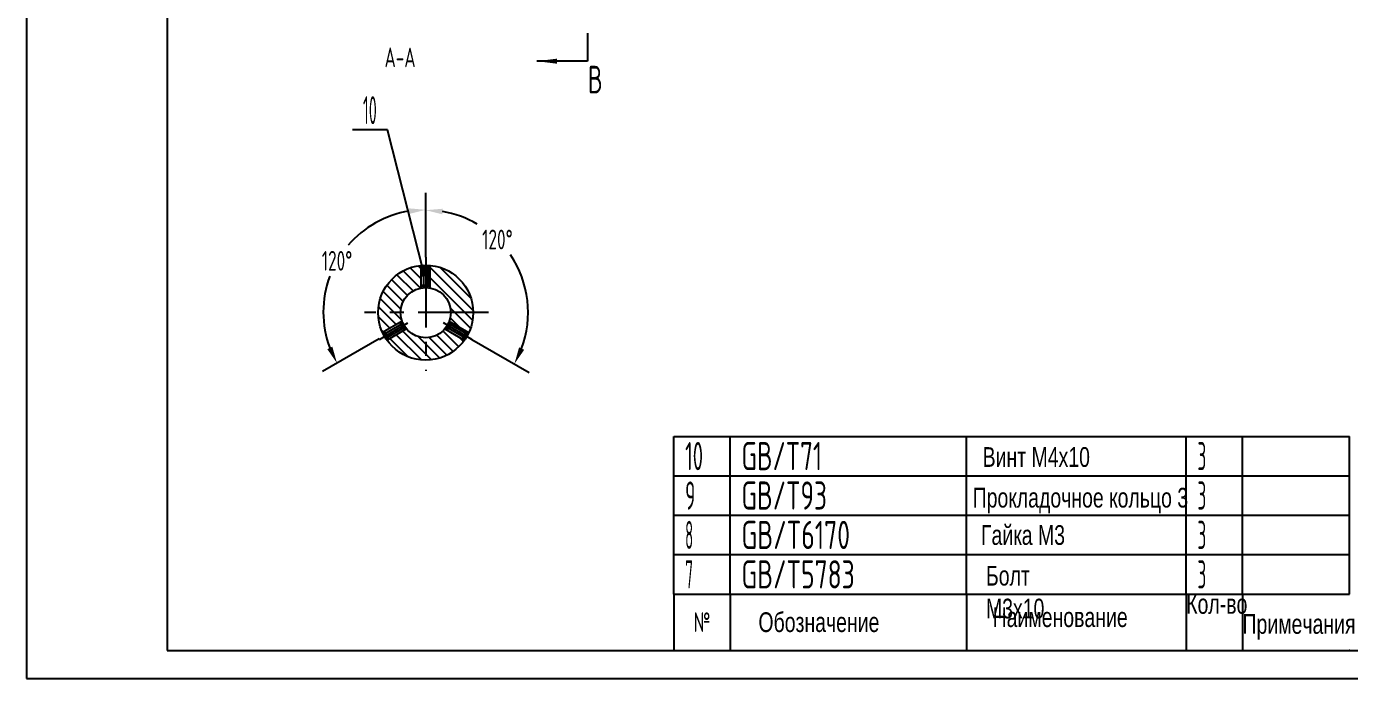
# Model space of a CAD drawing. Header units: millimetres. Extents: x 0 to 1050, y 0 to 742.
# Drawn here: x 0 to 588, y 0 to 289 of the extents above; entities that cross this region are included whole.
import ezdxf
from ezdxf.enums import TextEntityAlignment as Align

# ---------------------------------------------------------------- set-up
doc = ezdxf.new("R2010")
doc.units = ezdxf.units.MM
doc.header["$LTSCALE"] = 25
doc.linetypes.add('G', pattern=[2, 1.25, -0.25, 0.25, -0.25])
for name, color, linetype in [('01', 7, 'Continuous'), ('02', 1, 'Continuous'), ('05', 142, 'G'), ('08', 1, 'Continuous'), ('11', 3, 'Continuous')]:
    doc.layers.add(name, color=color, linetype=linetype)
doc.styles.get("Standard").update_dxf_attribs({"font": 'isocp', "width": 0.707, "bigfont": 'intecad.shx'})
doc.dimstyles.new('INTE$2', dxfattribs={"dimscale": 2.5, "dimtxt": 3.5, "dimasz": 3, "dimexe": 3, "dimexo": 0, "dimgap": 1, "dimtad": 1, "dimtih": 1, "dimtoh": 1, "dimdec": 0, "dimdsep": 46, "dimtxsty": 'Standard', "dimcen": 0, "dimclrd": 1, "dimclre": 1, "dimclrt": 3, "dimaunit": 1, "dimadec": 0, "dimazin": 0, "dimtfac": 1, "dimtdec": 0, "dimtmove": 0, "dimatfit": 0, "dimfxl": 1, "dimarcsym": 0})

# ---------------------------------------------------------------- blocks, each defined once
blk = doc.blocks.new('*D8')
at = {"layer": '08', "color": 1, "lineweight": -2}
for p, q in [((177.28, 187.03), (177.28, 215.44)), ((197.8, 150.59), (223.18, 135.94))]:
    blk.add_line(p, q, dxfattribs=at)
for start, end in [(59.86698, 80.54512), (339.45488, 34.23808)]:
    blk.add_arc((177.28, 162.44), 45.5, start, end, dxfattribs=at)
at = {"layer": '08', "color": 1}
for points in [[(184.65, 206.08), (184.85, 208.57), (177.28, 207.94)], [(221.01, 145.94), (218.75, 147.01), (216.68, 139.69)]]:
    blk.add_solid(points, dxfattribs=at)
at = {"layer": 'DEFPOINTS', "color": 0}
for p in [(177.28, 187.03), (222.09, 170.34), (185.16, 157.89), (197.8, 150.59), (177.28, 136.61)]:
    blk.add_point(p, dxfattribs=at)
at = {"layer": '08', "color": 3, "insert": (209.15, 194.92), "char_height": 8.75, "attachment_point": 5}
blk.add_mtext('120°', dxfattribs=at)
blk = doc.blocks.new('*D9')
at = {"layer": '08', "color": 1, "lineweight": -2}
for p, q in [((177.28, 187.7), (177.35, 215.6)), ((156.63, 150.82), (131.4, 136.25))]:
    blk.add_line(p, q, dxfattribs=at)
for start, end in [(99.33301, 139.26701), (159.53545, 200.52386)]:
    blk.add_arc((177.22, 162.7), 45.4, start, end, dxfattribs=at)
at = {"layer": '08', "color": 1}
for points in [[(169.75, 208.75), (169.95, 206.26), (177.33, 208.1)], [(135.83, 147.32), (133.57, 146.25), (137.9, 140)]]:
    blk.add_solid(points, dxfattribs=at)
at = {"layer": 'DEFPOINTS', "color": 0}
for p in [(148.09, 197.53), (177.28, 187.7), (169.26, 158.11), (156.63, 150.82), (177.15, 136.83)]:
    blk.add_point(p, dxfattribs=at)
at = {"layer": '08', "color": 3, "insert": (137.93, 185.45), "char_height": 8.75, "attachment_point": 5}
blk.add_mtext('120°', dxfattribs=at)
blk = doc.blocks.new('*U33')
at = {"layer": '01'}
for points in [[(25, 292), (25, 5)], [(25, 5), (415, 5)]]:
    blk.add_lwpolyline(points, dxfattribs=at)
at = {"layer": '02'}
for points in [[(0, 297), (0, 0)], [(0, 0), (420, 0)]]:
    blk.add_lwpolyline(points, dxfattribs=at)
blk = doc.blocks.new('*U44')
at = {"layer": '01'}
for p, q in [((0, -17.5), (0, 0)), ((300, -17.5), (300, 0))]:
    blk.add_line(p, q, dxfattribs=at)
at = {"layer": '02'}
for p, q in [((0, 0), (25, 0)), ((25, -17.5), (25, 0)), ((25, 0), (130, 0)), ((130, -17.5), (130, 0)), ((130, 0), (227.5, 0)), ((227.5, -17.5), (227.5, 0)), ((227.5, 0), (252.5, 0)), ((252.5, -17.5), (252.5, 0)), ((252.5, 0), (300, 0))]:
    blk.add_line(p, q, dxfattribs=at)
blk = doc.blocks.new('*U45')
at = {"layer": '01'}
for p, q in [((0, -17.5), (0, 0)), ((300, -17.5), (300, 0))]:
    blk.add_line(p, q, dxfattribs=at)
at = {"layer": '02'}
for p, q in [((0, 0), (25, 0)), ((25, -17.5), (25, 0)), ((25, 0), (130, 0)), ((130, -17.5), (130, 0)), ((130, 0), (227.5, 0)), ((227.5, -17.5), (227.5, 0)), ((227.5, 0), (252.5, 0)), ((252.5, -17.5), (252.5, 0)), ((252.5, 0), (300, 0))]:
    blk.add_line(p, q, dxfattribs=at)
blk = doc.blocks.new('*U46')
at = {"layer": '01'}
for p, q in [((0, -17.5), (0, 0)), ((300, -17.5), (300, 0))]:
    blk.add_line(p, q, dxfattribs=at)
at = {"layer": '02'}
for p, q in [((0, 0), (25, 0)), ((25, -17.5), (25, 0)), ((25, 0), (130, 0)), ((130, -17.5), (130, 0)), ((130, 0), (227.5, 0)), ((227.5, -17.5), (227.5, 0)), ((227.5, 0), (252.5, 0)), ((252.5, -17.5), (252.5, 0)), ((252.5, 0), (300, 0))]:
    blk.add_line(p, q, dxfattribs=at)
blk = doc.blocks.new('*U47')
at = {"layer": '01'}
for p, q in [((0, -17.5), (0, 0)), ((0, 0), (25, 0)), ((25, 0), (130, 0)), ((130, 0), (227.5, 0)), ((227.5, 0), (252.5, 0)), ((252.5, 0), (300, 0)), ((300, -17.5), (300, 0))]:
    blk.add_line(p, q, dxfattribs=at)
at = {"layer": '02'}
for p, q in [((25, -17.5), (25, 0)), ((130, -17.5), (130, 0)), ((227.5, -17.5), (227.5, 0)), ((252.5, -17.5), (252.5, 0))]:
    blk.add_line(p, q, dxfattribs=at)

msp = doc.modelspace()

# ---------------------------------------------------------------- hatches: boundary and pattern name
at = {"layer": '02', "linetype": 'Continuous'}
h = msp.add_hatch(dxfattribs=at)
h.set_pattern_fill('LINE', color=1, angle=135, style=0)
h.set_pattern_definition([(135, (-18.8376, -28.045), (-2.245064, -2.245064), [])])
h.paths.add_polyline_path([(156.18, 162.44), (166.14, 162.44, -0.362251), (175.28, 173.39), (175.28, 183.44, 0.386675)])
h.paths.add_polyline_path([(156.18, 162.44, 0.10758), (158.09, 153.67), (166.79, 158.7, -0.085958), (166.14, 162.44)])
h.paths.add_polyline_path([(168.79, 155.23), (160.09, 150.21, 0.242669), (177.28, 141.34), (177.28, 151.31, -0.220101)])
h.paths.add_polyline_path([(194.47, 150.21), (185.76, 155.23, -0.220101), (177.28, 151.31), (177.28, 141.34, 0.242669)])
h.paths.add_polyline_path([(196.47, 153.67, 0.10758), (198.38, 162.44), (188.41, 162.44, -0.085958), (187.76, 158.7)])
h.paths.add_polyline_path([(179.28, 183.44), (179.28, 173.39, -0.362251), (188.41, 162.44), (198.38, 162.44, 0.386675)])

# ---------------------------------------------------------------- linework, layer by layer
at = {"layer": '01'}
for p, q in [((249.1, 286.58), (249.1, 274.08)), ((287.5, 37.5), (587.5, 37.5)), ((287.5, 37.5), (287.5, 12.5)), ((312.5, 37.5), (312.5, 12.5)), ((417.5, 37.5), (417.5, 12.5)), ((515, 37.5), (515, 12.5)), ((540, 37.5), (540, 12.5))]:
    msp.add_line(p, q, dxfattribs=at)
at = {"layer": '01', "color": 7, "linetype": 'Continuous'}
for p, q in [((176.28, 183.52), (175.28, 182.52)), ((175.28, 173.39), (175.28, 183.39)), ((175.28, 182.52), (176.98, 182.52)), ((176.98, 183.52), (176.98, 182.1)), ((177.28, 183.52), (177.28, 182.1)), ((177.58, 183.52), (177.58, 182.1)), ((179.28, 182.52), (177.58, 182.52)), ((178.28, 183.52), (179.28, 182.52)), ((179.28, 173.39), (179.28, 183.39)), ((176.98, 182.1), (177.28, 182.1)), ((177.58, 182.1), (177.28, 182.1)), ((175.28, 174.61), (177.08, 173.57)), ((175.28, 174.61), (177.28, 174.61)), ((177.08, 173.57), (177.28, 173.57)), ((179.28, 174.61), (177.28, 174.61)), ((177.48, 173.57), (177.28, 173.57)), ((179.28, 174.61), (177.48, 173.57)), ((166.79, 158.7), (158.14, 153.7)), ((187.76, 158.7), (196.42, 153.7)), ((158.52, 152.77), (158.89, 154.13)), ((158.87, 152.16), (160.1, 152.87)), ((158.89, 154.13), (159.74, 152.66)), ((160.1, 152.87), (160.25, 152.61)), ((168.79, 155.23), (160.14, 150.23)), ((165.73, 158.09), (166.73, 156.35)), ((165.73, 158.09), (167.53, 157.05)), ((167.73, 154.62), (166.73, 156.35)), ((167.53, 157.05), (167.63, 156.87)), ((167.73, 156.7), (167.63, 156.87)), ((167.73, 154.62), (167.73, 156.7)), ((185.76, 155.23), (194.42, 150.23)), ((186.82, 156.7), (186.92, 156.87)), ((186.82, 154.62), (186.82, 156.7)), ((186.82, 154.62), (187.82, 156.35)), ((187.02, 157.05), (186.92, 156.87)), ((188.82, 158.09), (187.02, 157.05)), ((188.82, 158.09), (187.82, 156.35)), ((194.45, 152.87), (194.3, 152.61)), ((195.68, 152.16), (194.45, 152.87)), ((195.66, 154.13), (194.81, 152.66)), ((196.03, 152.77), (195.66, 154.13)), ((159.02, 151.9), (160.25, 152.61)), ((159.17, 151.64), (160.4, 152.35)), ((159.52, 151.04), (160.89, 150.67)), ((160.89, 150.67), (160.04, 152.14)), ((160.4, 152.35), (160.25, 152.61)), ((193.66, 150.67), (194.51, 152.14)), ((195.03, 151.04), (193.66, 150.67)), ((194.15, 152.35), (194.3, 152.61)), ((195.38, 151.64), (194.15, 152.35)), ((195.53, 151.9), (194.3, 152.61))]:
    msp.add_line(p, q, dxfattribs=at)
at = {"layer": '01'}
msp.add_circle((177.28, 162.44), 21.1, dxfattribs=at)
at = {"layer": '01', "color": 7, "linetype": 'Continuous'}
msp.add_circle((177.28, 162.44), 11.13, dxfattribs=at)
at = {"layer": '01'}
msp.add_point((587.5, 12.5), dxfattribs=at)
at = {"layer": '02'}
for p, q in [((249.1, 274.08), (226.6, 274.08)), ((160.25, 243.66), (144.75, 243.66)), ((176.28, 180.64), (160.25, 243.66))]:
    msp.add_line(p, q, dxfattribs=at)
at = {"layer": '02', "color": 1, "linetype": 'Continuous'}
for p, q in [((176.28, 183.52), (176.28, 174.04)), ((178.28, 183.52), (178.28, 174.04)), ((158.52, 152.77), (166.73, 157.51)), ((159.52, 151.04), (167.73, 155.78)), ((195.03, 151.04), (186.82, 155.78)), ((196.03, 152.77), (187.82, 157.51))]:
    msp.add_line(p, q, dxfattribs=at)
at = {"layer": '02'}
msp.add_lwpolyline([(226.6, 274.08, 0, 2.25, 0), (235.6, 274.08, 0, 0, 0)], format="xyseb", dxfattribs=at)
at = {"layer": '05'}
for p, q in [((177.28, 187.03), (177.28, 136.61)), ((177.28, 186.14), (177.28, 171.55)), ((205.12, 162.44), (150.18, 162.44)), ((156.75, 150.59), (169.39, 157.89)), ((197.8, 150.59), (185.16, 157.89))]:
    msp.add_line(p, q, dxfattribs=at)

# ---------------------------------------------------------------- block references
at = {"layer": '01', "xscale": 2.5, "yscale": 2.5, "zscale": 2.5}
msp.add_blockref('*U33', (0, 0), dxfattribs=at)
at = {"layer": '01'}
for name, p in [('*U47', (287.5, 107.5)), ('*U46', (287.5, 90)), ('*U45', (287.5, 72.5)), ('*U44', (287.5, 55))]:
    msp.add_blockref(name, p, dxfattribs=at)

# ---------------------------------------------------------------- texts
at = {"layer": '01', "char_height": 8.75, "attachment_point": 1}
for s, insert in [('{\\fArial|b0|i0|c204|p34;\\C3;Винт М4х10}', (424.59, 102.72)), ('{\\fArial|b0|i0|c204|p34;\\C3;Прокладочное кольцо 3}', (420.17, 84.67)), ('{\\fArial|b0|i0|c204|p34;\\C3;Гайка М3}', (423.86, 68.09)), ('{\\fArial|b0|i0|c204|p34;Кол-во}', (515, 37.5)), ('{\\Fisocp,intecad|c204;№}', (296.26, 29.4)), ('{\\fArial|b0|i0|c204|p34;Обозначение}', (325.03, 29.4)), ('{\\fArial|b0|i0|c204|p34;Наименование}', (429.02, 31.61)), ('{\\fArial|b0|i0|c204|p34;Примечания}', (540, 28.6))]:
    msp.add_mtext(s, dxfattribs=dict(at, insert=insert))
at = {"layer": '01', "insert": (426.07, 50.03), "char_height": 8.75, "width": 0.7375, "attachment_point": 1}
msp.add_mtext('{\\fArial|b0|i0|c204|p34;\\C3;Болт М3х10}', dxfattribs=at)
at = {"layer": '02', "width": 0.605172}
msp.add_text('●', height=5, dxfattribs=at).set_placement((174.78, 178.14), (177.78, 178.14), align=Align.FIT)
at = {"layer": '11', "width": 0.707}
msp.add_text('B', height=12.25, dxfattribs=at).set_placement((249.28, 256.11), align=Align.BOTTOM_LEFT)
at = {"layer": '11'}
for s, height, width, p, p2 in [('10', 12.374, 0.47098, (149.44, 246.16), (155.57, 246.16)), ('10', 12.5, 0.606076, (292.5, 92.5), (300.46, 92.5)), ('GB/T71', 12.5, 0.690267, (317.5, 92.5), (353.31, 92.5)), ('3', 12.5, 0.527686, (520, 92.5), (523.9, 92.5)), ('9', 12.5, 0.579528, (292.5, 75), (297, 75)), ('GB/T93', 12.5, 0.691199, (317.5, 75), (355.47, 75)), ('3', 12.5, 0.527686, (520, 75), (523.9, 75)), ('8', 12.5, 0.514182, (292.5, 57.5), (296.04, 57.5)), ('GB/T6170', 12.5, 0.694489, (317.5, 57.5), (365.69, 57.5)), ('3', 12.5, 0.527686, (520, 57.5), (523.9, 57.5)), ('7', 12.5, 0.514182, (292.5, 40), (296.04, 40)), ('GB/T5783', 12.5, 0.695009, (317.5, 40), (367.81, 40)), ('3', 12.5, 0.527686, (520, 40), (523.9, 40))]:
    msp.add_text(s, height=height, dxfattribs=dict(at, width=width)).set_placement(p, p2, align=Align.FIT)
at = {"layer": '11', "insert": (159.01, 280.17), "char_height": 8.75, "width": 89.257, "attachment_point": 1}
msp.add_mtext('A-A', dxfattribs=at)

# ---------------------------------------------------------------- dimensions: what is measured, and where the dimension line sits
at = {"layer": '08'}
dim = msp.add_angular_dim_2l(base=(148.09, 197.53), line1=((177.28, 187.7), (177.15, 136.83)), line2=((156.63, 150.82), (169.26, 158.11)), dimstyle='INTE$2', dxfattribs=at)
dim.commit()
dim.dimension.update_dxf_attribs({"geometry": '*D9', "text_midpoint": (137.93, 185.45)})
dim = msp.add_angular_dim_2l(base=(222.09, 170.34), line1=((197.8, 150.59), (185.16, 157.89)), line2=((177.28, 187.03), (177.28, 136.61)), dimstyle='INTE$2', dxfattribs=at)
dim.commit()
dim.dimension.update_dxf_attribs({"geometry": '*D8', "text_midpoint": (209.15, 194.92), "dimtype": 162})

doc.saveas('drawing.dxf')
